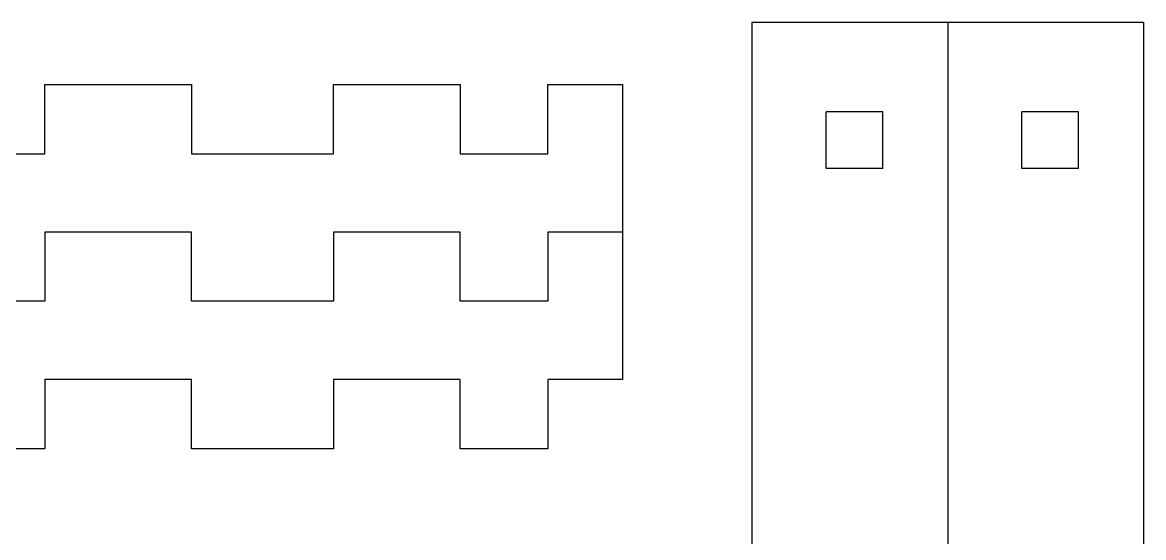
# Model space of a CAD drawing. Extents: x 6 to 157, y 201 to 289.
# Drawn here: x 84.5 to 157.1, y 256 to 289.3 of the extents above; entities that cross this region are included whole.
import ezdxf

# ---------------------------------------------------------------- set-up
doc = ezdxf.new("R2010")
doc.units = 0
doc.layers.add('SECTION_JOG_LINES', color=7, linetype='CONTINUOUS')
doc.layers.add('VIEW_HATCHES', color=7, linetype='CONTINUOUS')

msp = doc.modelspace()

# ---------------------------------------------------------------- linework, layer by layer
at = {"layer": 'SECTION_JOG_LINES', "color": 7}
for points in [[(131.780182, 289.288139), (131.780182, 201.288135)], [(144.460182, 289.288139), (131.780182, 289.288139)], [(144.460182, 289.288139), (144.460182, 201.288135)], [(157.140182, 289.288139), (144.460182, 289.288139)], [(157.140182, 289.288139), (157.140182, 201.288133)], [(85.993682, 285.264581), (95.497499, 285.264581)], [(85.993682, 280.787581), (85.993682, 285.264581)], [(95.497499, 285.264581), (95.497499, 280.787581)], [(104.694741, 285.264581), (112.895105, 285.264581)], [(104.694741, 280.787581), (104.694741, 285.264581)], [(112.895105, 285.264581), (112.895105, 280.787581)], [(118.567248, 285.264581), (123.395801, 285.264581)], [(118.567248, 280.787581), (118.567248, 285.264581)], [(123.395801, 285.264581), (123.395801, 275.727581)], [(77.40959, 280.787581), (85.993682, 280.787581)], [(95.497499, 280.787581), (104.694741, 280.787581)], [(112.895105, 280.787581), (118.567248, 280.787581)], [(85.993682, 275.727581), (85.993682, 271.250583)], [(95.497499, 275.727581), (85.993682, 275.727581)], [(95.497499, 271.250583), (95.497499, 275.727581)], [(104.694741, 275.727581), (104.694741, 271.250583)], [(112.895105, 275.727581), (104.694741, 275.727581)], [(112.895105, 271.250583), (112.895105, 275.727581)], [(118.567248, 275.727581), (118.567248, 271.250583)], [(123.395801, 275.727581), (118.567248, 275.727581)], [(123.395801, 275.727581), (123.395801, 266.190581)], [(85.993682, 271.250583), (77.40959, 271.250583)], [(104.694741, 271.250583), (95.497499, 271.250583)], [(118.567248, 271.250583), (112.895105, 271.250583)], [(85.993684, 266.190581), (85.993684, 261.713582)], [(95.497499, 266.190581), (85.993684, 266.190581)], [(95.497499, 261.713582), (95.497499, 266.190581)], [(104.694741, 266.190581), (104.694741, 261.713582)], [(112.895105, 266.190581), (104.694741, 266.190581)], [(112.895105, 261.713582), (112.895105, 266.190581)], [(118.567248, 266.190581), (118.567248, 261.713582)], [(123.395801, 266.190581), (118.567248, 266.190581)], [(85.993684, 261.713582), (77.409593, 261.713582)], [(104.694741, 261.713582), (95.497499, 261.713582)], [(118.567248, 261.713582), (112.895105, 261.713582)]]:
    msp.add_lwpolyline(points, dxfattribs=at)
at = {"layer": 'VIEW_HATCHES', "color": 7}
for points in [[(140.25518, 283.513139), (136.585182, 283.513139)], [(140.25518, 279.843138), (136.585182, 279.843138), (136.585182, 283.513139)], [(140.25518, 279.843138), (140.25518, 283.513139)], [(152.935183, 283.513139), (149.265182, 283.513139)], [(152.935183, 279.843138), (149.265182, 279.843138), (149.265182, 283.513139)], [(152.935183, 279.843138), (152.935183, 283.513139)]]:
    msp.add_lwpolyline(points, dxfattribs=at)

doc.saveas('drawing.dxf')
